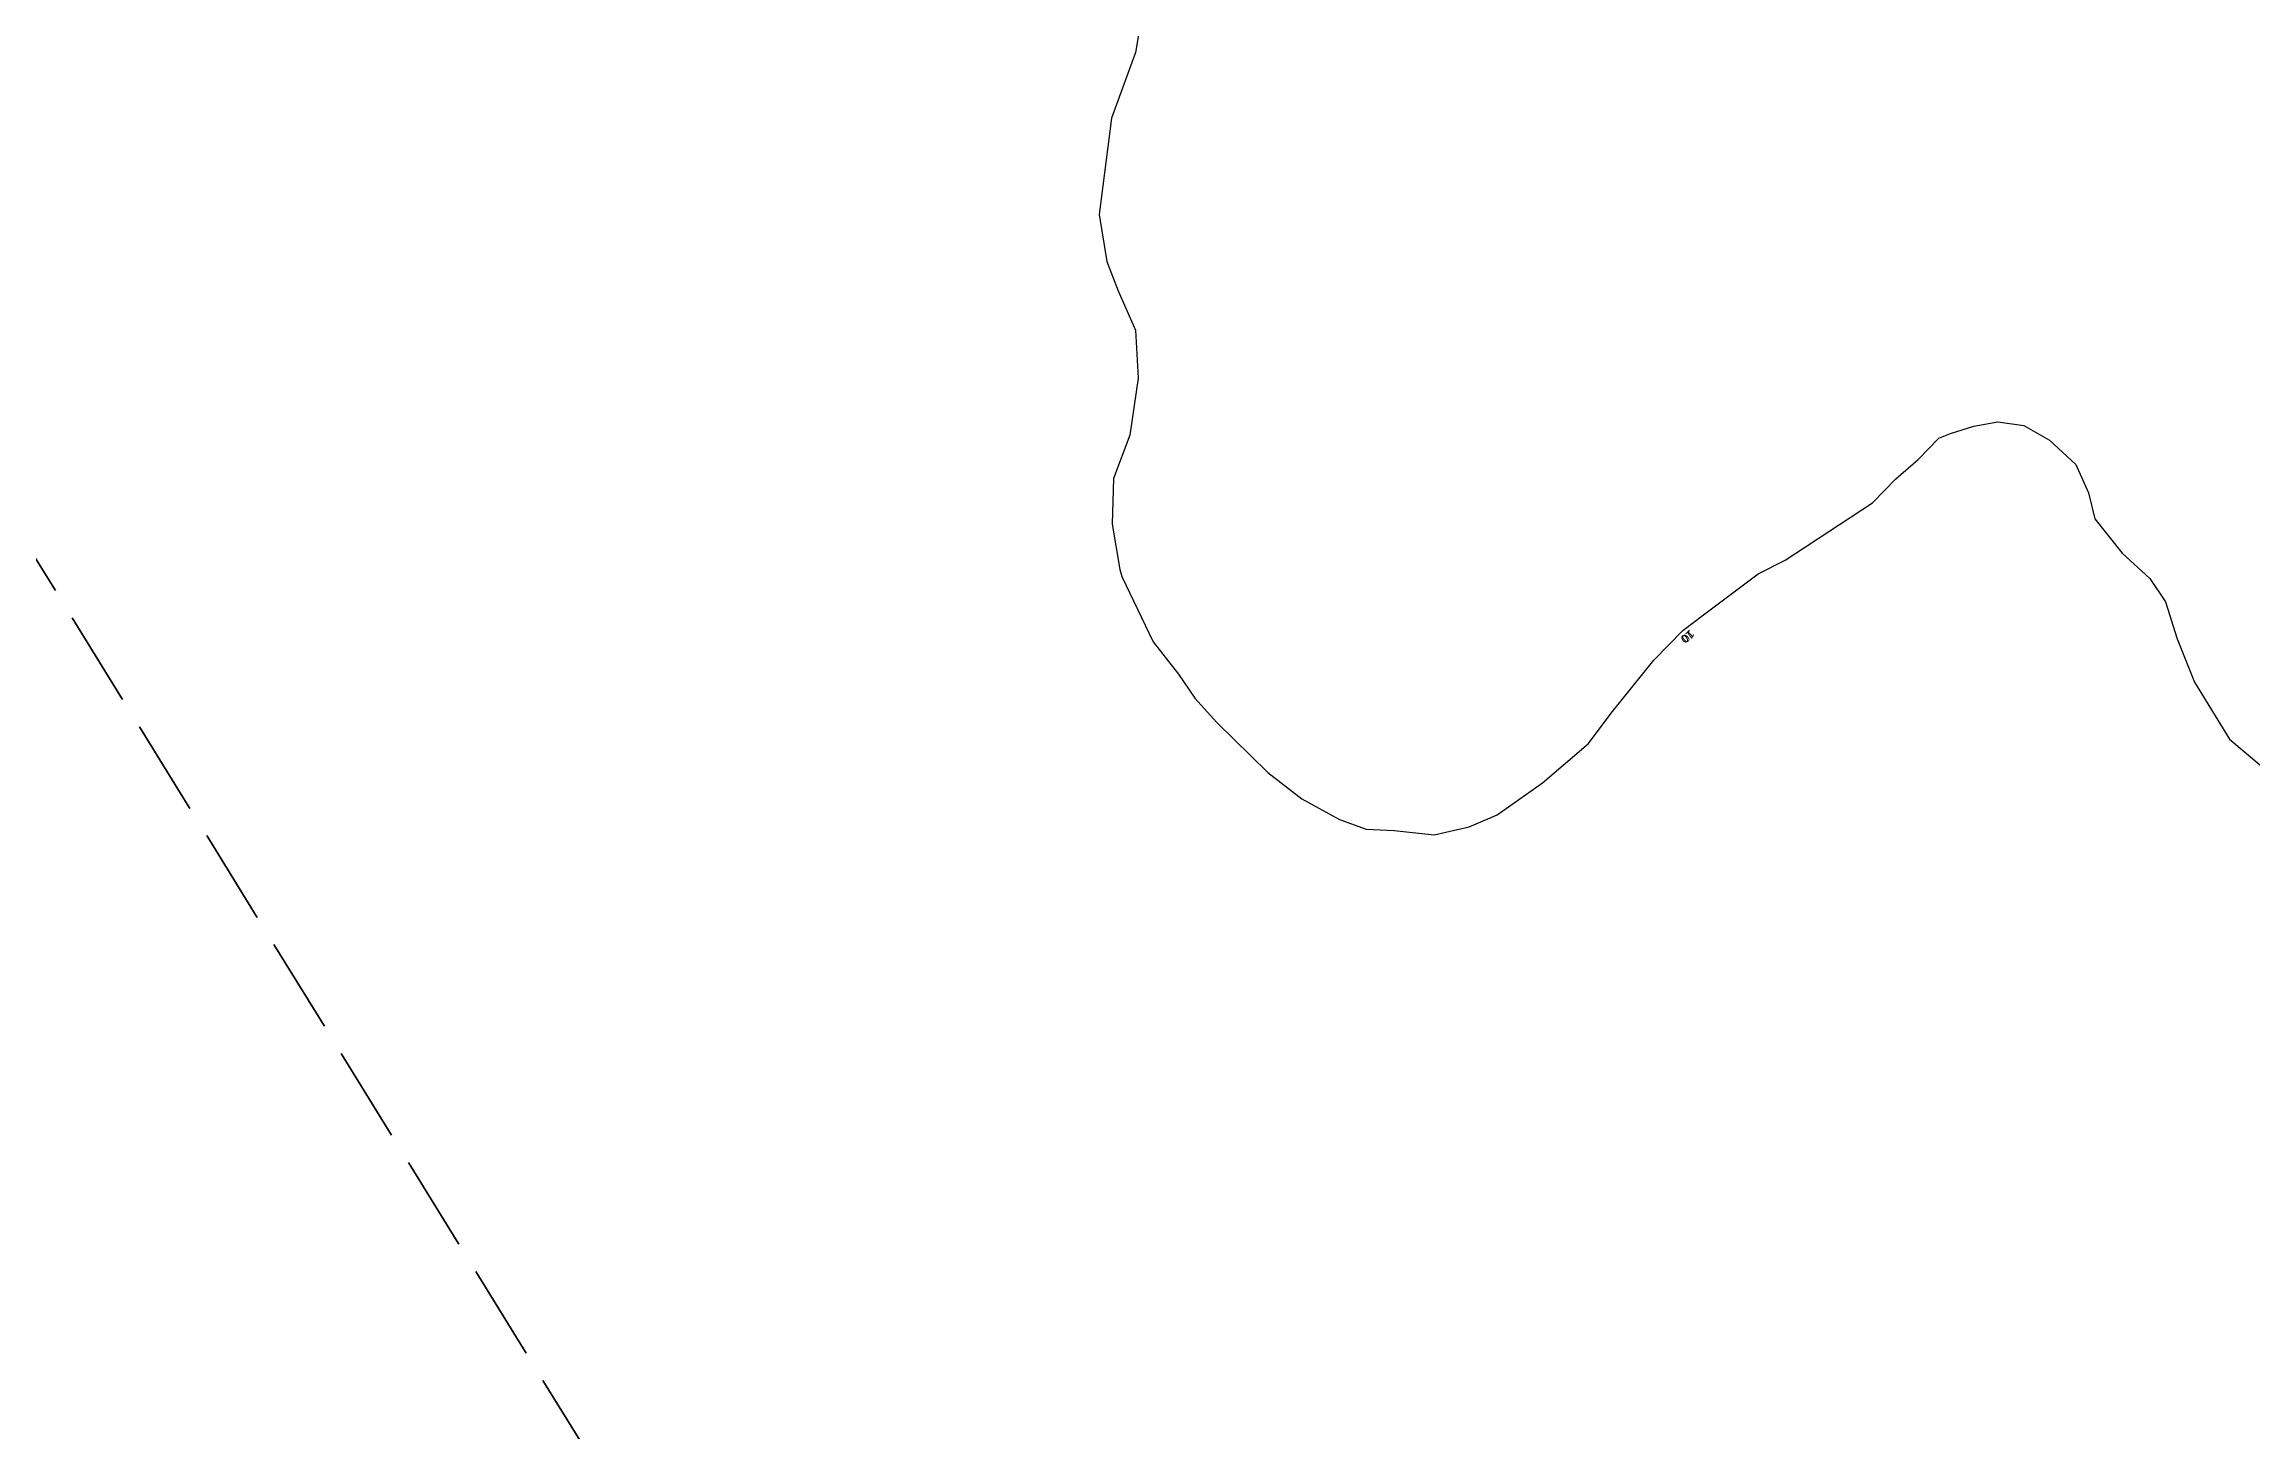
# Model space of a CAD drawing. Header units: metres. Extents: x 118176 to 120691, y 6147158 to 6149382.
# Drawn here: x 118746.5 to 119022.5, y 6148697.2 to 6148870.5 of the extents above; entities that cross this region are included whole.
import ezdxf

# ---------------------------------------------------------------- set-up
doc = ezdxf.new("R2010")
doc.units = ezdxf.units.M
doc.linetypes.add('Fastighetsgräns', pattern=[16, 12, -4])
doc.linetypes.add('Heldragen__fast_', pattern=[0])
doc.layers.add('FASTGR_LINE', color=7, linetype='Fastighetsgräns', lineweight=35)
doc.layers.add('HÖJD-10_LINE', color=9, linetype='Heldragen__fast_', lineweight=25)
doc.layers.add('HTXT10_TEXT', color=9, linetype='Continuous')
doc.styles.add('Standard_CAD', font='arial.ttf', dxfattribs={"height": 0.2})

msp = doc.modelspace()

# ---------------------------------------------------------------- linework, layer by layer
at = {"layer": 'FASTGR_LINE', "flags": 128}
msp.add_lwpolyline([(118485.66, 6148647.568), (118718.724, 6148849.542), (118947.791, 6148478.531), (118938.872, 6148461.264)], dxfattribs=at)
at = {"layer": 'HÖJD-10_LINE', "flags": 128}
msp.add_lwpolyline([(118939.469, 6149149.101), (118938.778, 6149149.379), (118935.589, 6149150.169), (118931.9, 6149150.455), (118929.045, 6149149.908), (118926.902, 6149148.839), (118924.789, 6149148.108), (118922.655, 6149147.82), (118920.425, 6149147.868), (118918.147, 6149148.06), (118913.444, 6149148.632), (118911.274, 6149149.572), (118910.224, 6149151.08), (118909.403, 6149152.896), (118907.053, 6149157.53), (118905.559, 6149159.452), (118903.691, 6149160.889), (118902.504, 6149161.918), (118902.286, 6149163.878), (118902.458, 6149166.057), (118902.482, 6149168.089), (118902.323, 6149169.627), (118901.949, 6149174.598), (118902.032, 6149175.713), (118901.846, 6149176.941), (118901.829, 6149178.478), (118901.383, 6149179.734), (118900.844, 6149180.928), (118899.966, 6149182.473), (118899.345, 6149183.707), (118899.08, 6149184.701), (118899.044, 6149185.99), (118898.419, 6149189.638), (118897.7, 6149190.86), (118896.391, 6149192.471), (118891.204, 6149198.966), (118890.094, 6149200.179), (118887.117, 6149203.727), (118886.304, 6149205.791), (118885.283, 6149207.635), (118883.199, 6149209.595), (118881.282, 6149211.163), (118877.212, 6149215.162), (118875.466, 6149217.235), (118872.935, 6149219.316), (118871.21, 6149220.369), (118869.211, 6149221.175), (118867.507, 6149221.749), (118865.528, 6149222.139), (118863.42, 6149221.853), (118862.449, 6149221.456), (118861.687, 6149220.889), (118860.327, 6149219.219), (118859.855, 6149217.774), (118859.761, 6149216.623), (118859.777, 6149215.062), (118859.554, 6149213.503), (118859.32, 6149210.631), (118858.854, 6149208.826), (118857.908, 6149206.755), (118857.299, 6149205.125), (118856.628, 6149203.075), (118856.304, 6149200.898), (118856.435, 6149198.716), (118856.599, 6149197.153), (118857.475, 6149194.617), (118858.074, 6149192.429), (118859.484, 6149186.517), (118860.043, 6149184.009), (118860.94, 6149181.523), (118862.073, 6149178.909), (118862.984, 6149177.14), (118864.012, 6149174.801), (118865.338, 6149172.309), (118867.761, 6149168.147), (118869.552, 6149165.602), (118870.682, 6149163.583), (118871.036, 6149161.176), (118870.785, 6149158.155), (118870.845, 6149155.206), (118871.263, 6149150.462), (118871.803, 6149147.954), (118872.372, 6149145.866), (118873.125, 6149140.655), (118872.306, 6149138.111), (118870.353, 6149134.81), (118868.178, 6149131.685), (118865.154, 6149128.959), (118862.834, 6149127.433), (118860.468, 6149126.206), (118857.41, 6149125.36), (118854.138, 6149125.109), (118851.736, 6149125.362), (118849.438, 6149126.027), (118847.492, 6149127.144), (118845.55, 6149128.712), (118844.435, 6149130.021), (118843.205, 6149131.694), (118842.16, 6149133.563), (118841.237, 6149135.827), (118840.832, 6149137.541), (118840.622, 6149139.649), (118840.608, 6149142.424), (118841.008, 6149145.543), (118841.866, 6149148.483), (118842.926, 6149151.347), (118843.938, 6149154.658), (118844.681, 6149157.723), (118845.369, 6149160.021), (118846.463, 6149162.488), (118848.005, 6149165.52), (118849.332, 6149168.505), (118850.219, 6149170.726), (118851.724, 6149175.915), (118852.284, 6149179.057), (118852.802, 6149183.14), (118852.732, 6149185.817), (118852.396, 6149188.571), (118852.195, 6149192.489), (118852.48, 6149193.601), (118852.462, 6149195.212), (118851.697, 6149197.995), (118850.414, 6149200.907), (118847.485, 6149205.645), (118845.005, 6149207.885), (118842.653, 6149210.253), (118840.954, 6149212.526), (118836.685, 6149217.755), (118834.998, 6149219.669), (118833.375, 6149220.892), (118830.483, 6149221.598), (118827.508, 6149221.432), (118823.605, 6149218.947), (118820.796, 6149215.355), (118819.664, 6149213.235), (118817.608, 6149211.387), (118815.641, 6149210.436), (118810.604, 6149207.417), (118808.265, 6149206.378), (118806.056, 6149205.987), (118803.645, 6149205.277), (118801.25, 6149203.755), (118799.654, 6149202.192), (118797.354, 6149200.16), (118795.643, 6149198.526), (118794.845, 6149196.898), (118794.519, 6149195.489), (118794.265, 6149194.16), (118794.342, 6149191.396), (118795.118, 6149187.362), (118794.852, 6149184.365), (118793.046, 6149181.212), (118791.232, 6149179.592), (118788.238, 6149177.64), (118785.504, 6149176.816), (118780.86, 6149175.784), (118775.769, 6149174.683), (118773.396, 6149172.203), (118772.207, 6149169.216), (118770.306, 6149165.965), (118768.267, 6149162.838), (118766.708, 6149159.533), (118765.878, 6149157.386), (118761.993, 6149149.625), (118760.717, 6149145.363), (118760.03, 6149141.684), (118759.905, 6149139.944), (118760.507, 6149135.776), (118762.424, 6149131.444), (118763.723, 6149126.431), (118764.348, 6149120.348), (118766.144, 6149116.34), (118766.724, 6149112.989), (118768.768, 6149109.152), (118772.713, 6149099.863), (118774.073, 6149096.008), (118777.182, 6149088.983), (118779.326, 6149081.793), (118780.789, 6149077.987), (118781.336, 6149076.725), (118782.286, 6149073.666), (118785.765, 6149066.99), (118786.808, 6149063.461), (118787.151, 6149058.074), (118788.238, 6149053.968), (118788.606, 6149048.017), (118789.935, 6149044.72), (118791.325, 6149042.302), (118792.74, 6149038.287), (118794.536, 6149035.121), (118796.075, 6149030.973), (118798.192, 6149027.924), (118801.056, 6149026.837), (118804.641, 6149025.997), (118808.538, 6149024.902), (118811.301, 6149023.598), (118814.201, 6149020.406), (118817.072, 6149017.495), (118819.54, 6149016.475), (118823.567, 6149015.239), (118826.451, 6149013.7), (118829.43, 6149011.769), (118833.016, 6149008.292), (118835.716, 6149004.696), (118836.986, 6149001.76), (118841.195, 6148990.121), (118842.611, 6148986.321), (118845.125, 6148983.656), (118846.357, 6148979.753), (118847.089, 6148971.791), (118846.948, 6148966.434), (118847.157, 6148958.719), (118847.288, 6148952.206), (118847.954, 6148948.303), (118848.014, 6148947.125), (118849.011, 6148940.604), (118850.54, 6148936.209), (118851.774, 6148926.73), (118851.129, 6148922.971), (118853.635, 6148916.719), (118858.245, 6148913.01), (118862.109, 6148910.376), (118866.332, 6148906.514), (118870.655, 6148901.27), (118876.128, 6148897.133), (118883.299, 6148887.218), (118884.489, 6148881.259), (118883.624, 6148873.672), (118882.95, 6148869.491), (118879.915, 6148861.289), (118878.374, 6148849.23), (118879.357, 6148843.341), (118880.755, 6148839.709), (118882.931, 6148834.761), (118883.279, 6148828.767), (118882.217, 6148821.659), (118880.161, 6148816.254), (118880.007, 6148810.525), (118880.956, 6148804.878), (118881.224, 6148804.008), (118885.158, 6148795.809), (118888.313, 6148791.795), (118890.351, 6148788.775), (118893.077, 6148785.726), (118899.489, 6148779.508), (118903.705, 6148776.209), (118908.431, 6148773.641), (118911.739, 6148772.418), (118915.269, 6148772.254), (118920.257, 6148771.725), (118924.627, 6148772.687), (118928.137, 6148774.186), (118933.778, 6148778.222), (118939.533, 6148783.116), (118942.366, 6148786.916), (118947.719, 6148793.523), (118951.357, 6148797.257), (118953.929, 6148799.213), (118960.733, 6148804.304), (118964.145, 6148806.037), (118975.046, 6148813.178), (118977.976, 6148816.195), (118980.734, 6148818.597), (118983.348, 6148821.263), (118984.779, 6148821.848), (118987.718, 6148822.762), (118990.71, 6148823.317), (118993.951, 6148822.846), (118997.155, 6148821.048), (119000.449, 6148817.974), (119002.05, 6148814.439), (119002.842, 6148811.185), (119006.256, 6148806.907), (119009.712, 6148803.753), (119011.658, 6148800.81), (119013.108, 6148796.186), (119015.288, 6148790.78), (119019.667, 6148783.662), (119025.507, 6148778.764), (119030.067, 6148775.77), (119037.227, 6148772.55), (119043.263, 6148774.52), (119047.099, 6148777.127), (119049.748, 6148779.397), (119052.417, 6148781.107), (119054.786, 6148783.633), (119056.888, 6148787.404), (119059.368, 6148791.245), (119060.91, 6148794.525), (119063.33, 6148798.119), (119063.359, 6148798.156)], dxfattribs=at)

# ---------------------------------------------------------------- texts
at = {"layer": 'HTXT10_TEXT', "style": 'Standard_CAD'}
for rotation, p in [(-144.86938, (118952.228, 6148797.291)), (-136.37338, (118952.221, 6148797.428))]:
    msp.add_text('10', height=1, rotation=rotation, dxfattribs=at).set_placement(p)

doc.saveas('drawing.dxf')
